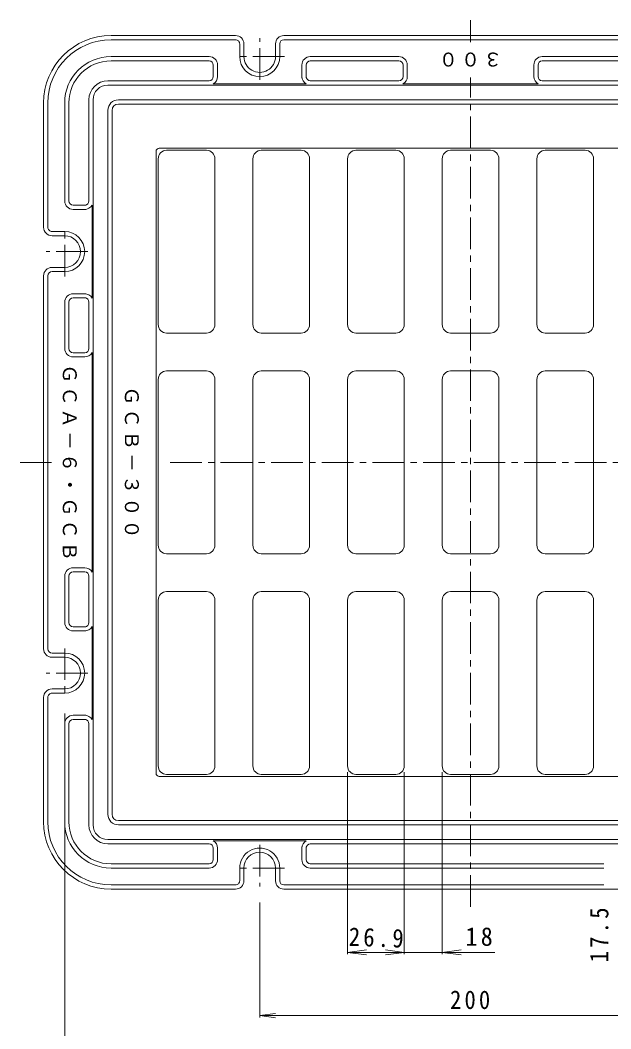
# Model space of a CAD drawing. Units: millimetres, scale not verified. Extents: x -501 to 527, y -404 to 364.
# Drawn here: x -500.5 to -220.4, y -157.1 to 321.4 of the extents above; entities that cross this region are included whole.
import ezdxf

# ---------------------------------------------------------------- set-up
doc = ezdxf.new("R2010")
doc.units = ezdxf.units.MM
doc.header["$LTSCALE"] = 3
doc.linetypes.add('CHAIN1', pattern=[8, 5, -1, 1, -1])
for name, color, linetype, lineweight in [('0-0', 3, 'Continuous', 18), ('0-1', 2, 'Continuous', 18), ('0-4', 7, 'Continuous', 18)]:
    doc.layers.add(name, color=color, linetype=linetype, lineweight=lineweight)
doc.styles.add('ＭＳ ゴシック', font='')
doc.styles.get('ＭＳ ゴシック').set_extended_font_data('MS Gothic')

msp = doc.modelspace()

# ---------------------------------------------------------------- linework, layer by layer
at = {"layer": '0-0', "linetype": 'CHAIN1'}
for p, q in [((-286.914, 311.008), (-286.914, 321.448)), ((-286.914, -99.212), (-286.914, 294.251)), ((-500.515, 111.666), (-485.674, 111.666)), ((-429.441, 111.666), (-143.692, 111.666))]:
    msp.add_line(p, q, dxfattribs=at)
at = {"layer": '0-0'}
for p, q in [((-456.914, 278.666), (-456.914, -55.334)), ((-453.914, 281.666), (-119.914, 281.666)), ((-436.064, 259.216), (-436.064, -35.884)), ((-434.564, 260.716), (-139.264, 260.716)), ((-412.164, 259.716), (-431.064, 259.716)), ((-386.164, 259.716), (-367.264, 259.716)), ((-322.364, 259.716), (-341.264, 259.716)), ((-296.364, 259.716), (-277.464, 259.716)), ((-251.464, 259.716), (-232.564, 259.716)), ((-435.064, 177.016), (-435.064, 255.716)), ((-408.164, 177.016), (-408.164, 255.716)), ((-390.164, 255.716), (-390.164, 177.016)), ((-363.264, 255.716), (-363.264, 177.016)), ((-345.264, 255.716), (-345.264, 177.016)), ((-318.364, 255.716), (-318.364, 177.016)), ((-300.364, 255.716), (-300.364, 177.016)), ((-273.464, 255.716), (-273.464, 177.016)), ((-255.464, 255.716), (-255.464, 177.016)), ((-228.564, 255.716), (-228.564, 177.016)), ((-412.164, 173.016), (-431.064, 173.016)), ((-367.264, 173.016), (-386.164, 173.016)), ((-322.364, 173.016), (-341.264, 173.016)), ((-296.364, 173.016), (-277.464, 173.016)), ((-251.464, 173.016), (-232.564, 173.016)), ((-412.164, 155.016), (-431.064, 155.016)), ((-367.264, 155.016), (-386.164, 155.016)), ((-322.364, 155.016), (-341.264, 155.016)), ((-296.364, 155.016), (-277.464, 155.016)), ((-251.464, 155.016), (-232.564, 155.016)), ((-435.064, 151.016), (-435.064, 72.316)), ((-408.164, 151.016), (-408.164, 72.316)), ((-390.164, 151.016), (-390.164, 72.316)), ((-363.264, 151.016), (-363.264, 72.316)), ((-345.264, 151.016), (-345.264, 72.316)), ((-318.364, 151.016), (-318.364, 72.316)), ((-300.364, 151.016), (-300.364, 72.316)), ((-273.464, 151.016), (-273.464, 72.316)), ((-255.464, 151.016), (-255.464, 72.316)), ((-228.564, 151.016), (-228.564, 72.316)), ((-412.164, 68.316), (-431.064, 68.316)), ((-367.264, 68.316), (-386.164, 68.316)), ((-322.364, 68.316), (-341.264, 68.316)), ((-296.364, 68.316), (-277.464, 68.316)), ((-251.464, 68.316), (-232.564, 68.316)), ((-412.164, 50.316), (-431.064, 50.316)), ((-367.264, 50.316), (-386.164, 50.316)), ((-322.364, 50.316), (-341.264, 50.316)), ((-296.364, 50.316), (-277.464, 50.316)), ((-251.464, 50.316), (-232.564, 50.316)), ((-435.064, 46.316), (-435.064, -32.384)), ((-408.164, 46.316), (-408.164, -32.384)), ((-390.164, -32.384), (-390.164, 46.316)), ((-363.264, -32.384), (-363.264, 46.316)), ((-345.264, -32.384), (-345.264, 46.316)), ((-318.364, -32.384), (-318.364, 46.316)), ((-300.364, -32.384), (-300.364, 46.316)), ((-273.464, -32.384), (-273.464, 46.316)), ((-255.464, -32.384), (-255.464, 46.316)), ((-228.564, -32.384), (-228.564, 46.316)), ((-434.564, -37.384), (-139.264, -37.384)), ((-412.164, -36.384), (-431.064, -36.384)), ((-386.164, -36.384), (-367.264, -36.384)), ((-322.364, -36.384), (-341.264, -36.384)), ((-296.364, -36.384), (-277.464, -36.384)), ((-251.464, -36.384), (-232.564, -36.384)), ((-453.914, -58.334), (-119.914, -58.334))]:
    msp.add_line(p, q, dxfattribs=at)
for centre, radius, start, end in [((-453.914, 278.666), 3, 90, 180), ((-434.564, 259.216), 1.5, 90, 180), ((-431.064, 255.716), 4, 90, 180), ((-412.164, 255.716), 4, 0, 90), ((-386.164, 255.716), 4, 90, 180), ((-367.264, 255.716), 4, 0, 90), ((-341.264, 255.716), 4, 90, 180), ((-322.364, 255.716), 4, 0, 90), ((-296.364, 255.716), 4, 90, 180), ((-277.464, 255.716), 4, 0, 90), ((-251.464, 255.716), 4, 90, 180), ((-232.564, 255.716), 4, 0, 90), ((-431.064, 177.016), 4, 180, 270), ((-412.164, 177.016), 4, 270, 0), ((-386.164, 177.016), 4, 180, 270), ((-367.264, 177.016), 4, 270, 0), ((-341.264, 177.016), 4, 180, 270), ((-322.364, 177.016), 4, 270, 0), ((-296.364, 177.016), 4, 180, 270), ((-277.464, 177.016), 4, 270, 0), ((-251.464, 177.016), 4, 180, 270), ((-232.564, 177.016), 4, 270, 0), ((-431.064, 151.016), 4, 90, 180), ((-412.164, 151.016), 4, 0, 90), ((-386.164, 151.016), 4, 90, 180), ((-367.264, 151.016), 4, 0, 90), ((-341.264, 151.016), 4, 90, 180), ((-322.364, 151.016), 4, 0, 90), ((-296.364, 151.016), 4, 90, 180), ((-277.464, 151.016), 4, 0, 90), ((-251.464, 151.016), 4, 90, 180), ((-232.564, 151.016), 4, 0, 90), ((-431.064, 72.316), 4, 180, 270), ((-412.164, 72.316), 4, 270, 0), ((-386.164, 72.316), 4, 180, 270), ((-367.264, 72.316), 4, 270, 0), ((-341.264, 72.316), 4, 180, 270), ((-322.364, 72.316), 4, 270, 0), ((-296.364, 72.316), 4, 180, 270), ((-277.464, 72.316), 4, 270, 0), ((-251.464, 72.316), 4, 180, 270), ((-232.564, 72.316), 4, 270, 0), ((-431.064, 46.316), 4, 90, 180), ((-412.164, 46.316), 4, 0, 90), ((-386.164, 46.316), 4, 90, 180), ((-367.264, 46.316), 4, 0, 90), ((-341.264, 46.316), 4, 90, 180), ((-322.364, 46.316), 4, 0, 90), ((-296.364, 46.316), 4, 90, 180), ((-277.464, 46.316), 4, 0, 90), ((-251.464, 46.316), 4, 90, 180), ((-232.564, 46.316), 4, 0, 90), ((-431.064, -32.384), 4, 180, 270), ((-412.164, -32.384), 4, 270, 0), ((-386.164, -32.384), 4, 180, 270), ((-367.264, -32.384), 4, 270, 0), ((-341.264, -32.384), 4, 180, 270), ((-322.364, -32.384), 4, 270, 0), ((-296.364, -32.384), 4, 180, 270), ((-277.464, -32.384), 4, 270, 0), ((-251.464, -32.384), 4, 180, 270), ((-232.564, -32.384), 4, 270, 0), ((-434.564, -35.884), 1.5, 180, 270), ((-453.914, -55.334), 3, 180, 270)]:
    msp.add_arc(centre, radius, start, end, dxfattribs=at)
at = {"layer": '0-1'}
for p, q in [((-398.414, 314.166), (-457.414, 314.166)), ((-398.414, 312.166), (-457.414, 312.166)), ((-198.414, 314.166), (-375.414, 314.166)), ((-198.414, 312.166), (-375.414, 312.166)), ((-396.414, 310.166), (-396.414, 304.166)), ((-394.414, 304.166), (-394.414, 310.166)), ((-379.414, 304.166), (-379.414, 310.166)), ((-377.414, 310.166), (-377.414, 304.166)), ((-410.914, 304.166), (-457.414, 304.166)), ((-457.414, 302.166), (-410.914, 302.166)), ((-320.914, 304.166), (-362.914, 304.166)), ((-362.914, 302.166), (-320.914, 302.166)), ((-210.914, 304.166), (-252.914, 304.166)), ((-252.914, 302.166), (-210.914, 302.166)), ((-408.914, 294.666), (-408.914, 300.166)), ((-406.914, 300.166), (-406.914, 294.666)), ((-366.914, 300.166), (-366.914, 294.166)), ((-364.914, 294.166), (-364.914, 300.166)), ((-318.914, 294.666), (-318.914, 300.166)), ((-316.914, 294.666), (-316.914, 300.166)), ((-256.914, 294.666), (-256.914, 300.166)), ((-254.914, 294.666), (-254.914, 300.166)), ((-410.914, 292.666), (-458.914, 292.666)), ((-320.914, 292.666), (-362.914, 292.666)), ((-210.914, 292.666), (-252.914, 292.666)), ((-458.914, 290.666), (-114.914, 290.666)), ((-408.978, 291.166), (-364.851, 291.166)), ((-318.978, 291.166), (-254.85, 291.166)), ((-467.914, 235.666), (-467.914, 283.666)), ((-465.914, 283.666), (-465.915, 111.666)), ((-119.914, 283.666), (-453.914, 283.666)), ((-489.414, 223.166), (-489.414, 282.166)), ((-487.414, 223.166), (-487.414, 282.166)), ((-479.414, 235.666), (-479.414, 282.166)), ((-477.414, 282.166), (-477.414, 235.666)), ((-458.914, 278.666), (-458.914, -55.334)), ((-469.414, 233.666), (-475.414, 233.666)), ((-475.414, 231.666), (-469.414, 231.666)), ((-466.414, 233.73), (-466.414, 189.603)), ((-485.414, 221.166), (-479.414, 221.166)), ((-479.414, 219.166), (-485.414, 219.166)), ((-479.414, 204.166), (-485.414, 204.166)), ((-485.414, 202.166), (-479.414, 202.166)), ((-489.415, 111.666), (-489.414, 200.166)), ((-487.415, 111.666), (-487.414, 200.166)), ((-475.414, 191.666), (-469.414, 191.666)), ((-479.414, 165.666), (-479.414, 187.666)), ((-477.414, 187.666), (-477.414, 165.666)), ((-469.414, 189.666), (-475.414, 189.666)), ((-467.914, 187.666), (-467.914, 165.666)), ((-469.914, 163.666), (-475.414, 163.666)), ((-466.414, 59.602), (-466.414, 163.73)), ((-469.914, 161.666), (-475.414, 161.666)), ((-489.415, 111.666), (-489.414, 23.166)), ((-487.415, 111.666), (-487.414, 23.166)), ((-465.914, -60.334), (-465.915, 111.666)), ((-479.414, 57.666), (-479.414, 35.666)), ((-477.414, 35.666), (-477.414, 57.666)), ((-469.914, 61.666), (-475.414, 61.666)), ((-469.914, 59.666), (-475.414, 59.666)), ((-467.914, 35.666), (-467.914, 57.666)), ((-469.414, 33.666), (-475.414, 33.666)), ((-466.414, -10.397), (-466.414, 33.73)), ((-475.414, 31.666), (-469.414, 31.666)), ((-485.414, 21.166), (-479.414, 21.166)), ((-479.414, 19.166), (-485.414, 19.166)), ((-489.414, 0.166), (-489.414, -58.834)), ((-487.414, 0.166), (-487.414, -58.834)), ((-479.414, 4.166), (-485.414, 4.166)), ((-485.414, 2.166), (-479.414, 2.166)), ((-475.414, -8.334), (-469.414, -8.334)), ((-479.414, -12.334), (-479.414, -58.834)), ((-477.414, -58.834), (-477.414, -12.334)), ((-469.414, -10.334), (-475.414, -10.334)), ((-467.914, -12.334), (-467.914, -60.334)), ((-119.914, -60.334), (-453.914, -60.334)), ((-458.914, -67.334), (-114.914, -67.334)), ((-410.914, -69.334), (-458.914, -69.334)), ((-408.978, -67.834), (-364.851, -67.834)), ((-408.914, -71.334), (-408.914, -76.834)), ((-406.914, -76.834), (-406.914, -71.334)), ((-366.914, -76.834), (-366.914, -70.834)), ((-364.914, -70.834), (-364.914, -76.834)), ((-210.914, -69.334), (-362.914, -69.334)), ((-457.414, -78.834), (-410.914, -78.834)), ((-410.914, -80.834), (-457.414, -80.834)), ((-396.414, -86.834), (-396.414, -80.834)), ((-394.414, -80.834), (-394.414, -86.834)), ((-379.414, -80.834), (-379.414, -86.834)), ((-377.414, -86.834), (-377.414, -80.834)), ((-362.914, -78.834), (-223.791, -78.834)), ((-223.791, -80.834), (-362.914, -80.834)), ((-398.414, -88.834), (-457.414, -88.834)), ((-398.414, -90.834), (-457.414, -90.834)), ((-223.791, -88.834), (-375.414, -88.834)), ((-198.414, -90.834), (-375.414, -90.834))]:
    msp.add_line(p, q, dxfattribs=at)
at = {"layer": '0-1', "linetype": 'CHAIN1'}
for p, q in [((-386.914, 293.191), (-386.914, 312.925)), ((-375.161, 304.166), (-398.656, 304.166)), ((-479.414, 199.913), (-479.414, 223.408)), ((-468.44, 211.666), (-488.174, 211.666)), ((-479.414, 23.419), (-479.414, -0.076)), ((-468.44, 11.666), (-488.174, 11.666)), ((-386.914, -69.859), (-386.914, -89.593)), ((-375.161, -80.834), (-398.656, -80.834))]:
    msp.add_line(p, q, dxfattribs=at)
at = {"layer": '0-1'}
for centre, radius, start, end in [((-457.414, 282.166), 32, 90, 179.99991), ((-457.414, 282.166), 30, 90, 179.99989), ((-398.414, 310.166), 4, 0, 90), ((-398.414, 310.166), 2, 359.99976, 90), ((-375.414, 310.166), 4, 90, 180), ((-375.414, 310.166), 2, 90, 179.99976), ((-457.414, 282.166), 22, 90, 179.99986), ((-457.414, 282.166), 20, 90, 179.99988), ((-410.914, 300.166), 4, 0, 90), ((-410.914, 300.166), 2, 0, 90), ((-386.914, 304.166), 9.5, 179.99968, 359.99968), ((-386.914, 304.166), 7.5, 179.99966, 359.99966), ((-362.914, 300.166), 4, 90, 180), ((-362.914, 300.166), 2, 90, 180), ((-320.914, 300.166), 4, 0, 90), ((-320.914, 300.166), 2, 0, 90), ((-252.914, 300.166), 4, 90, 180), ((-252.914, 300.166), 2, 90, 180), ((-458.914, 283.666), 9, 90, 179.99994), ((-410.914, 294.666), 2, 270, 359.99976), ((-410.914, 294.666), 4, 298.95522, 0), ((-362.914, 294.666), 4, 180, 241.04478), ((-362.914, 294.666), 2, 180, 270), ((-320.914, 294.666), 2, 270, 0), ((-320.914, 294.666), 4, 298.95004, 0), ((-252.914, 294.666), 4, 180, 241.04996), ((-252.914, 294.666), 2, 180, 270), ((-458.914, 283.666), 7, 90, 179.99986), ((-453.914, 278.666), 5, 90, 180), ((-475.414, 235.666), 4, 180, 270), ((-475.414, 235.666), 2, 180, 270), ((-469.914, 235.666), 2, 270, 0), ((-469.914, 235.666), 4, 270, 331.04478), ((-485.414, 223.166), 4, 180, 270), ((-485.414, 223.166), 2, 180, 270.00024), ((-479.414, 211.666), 9.5, 270.00011, 90.00011), ((-479.414, 211.666), 7.5, 270.00006, 90.00006), ((-485.414, 200.166), 4, 90, 180), ((-485.414, 200.166), 2, 90.00024, 180), ((-475.414, 187.666), 4, 90, 180), ((-469.914, 187.666), 4, 28.95522, 90), ((-475.414, 187.666), 2, 90, 180), ((-469.914, 187.666), 2, 0, 90), ((-475.414, 165.666), 4, 180, 270), ((-475.414, 165.666), 2, 180, 270), ((-469.914, 165.666), 2, 270, 0), ((-469.914, 165.666), 4, 270, 331.04996), ((-475.414, 57.666), 4, 90, 180), ((-475.414, 57.666), 2, 90, 180), ((-469.914, 57.666), 4, 28.95004, 90), ((-469.914, 57.666), 2, 0, 90), ((-475.414, 35.666), 4, 180, 270), ((-475.414, 35.666), 2, 180, 270), ((-469.914, 35.666), 2, 270, 0), ((-469.914, 35.666), 4, 270, 331.04478), ((-485.414, 23.166), 4, 180, 270), ((-485.414, 23.166), 2, 180, 269.99976), ((-479.414, 11.666), 9.5, 269.99989, 89.99989), ((-479.414, 11.666), 7.5, 269.99994, 89.99994), ((-485.414, 0.166), 4, 90, 180), ((-485.414, 0.166), 2, 89.99976, 180), ((-475.414, -12.334), 4, 90, 180), ((-469.914, -12.334), 4, 28.95522, 90), ((-475.414, -12.334), 2, 90, 180), ((-469.914, -12.334), 2, 0, 90), ((-453.914, -55.334), 5, 180, 270), ((-457.414, -58.834), 32, 180.00009, 270), ((-457.414, -58.834), 30, 180.00011, 270), ((-457.414, -58.834), 22, 180.00014, 270), ((-457.414, -58.834), 20, 180.00012, 270), ((-458.914, -60.334), 9, 180.00006, 270), ((-458.914, -60.334), 7, 180.00014, 270), ((-410.914, -71.334), 2, 0.00024, 90), ((-410.914, -71.334), 4, 0.00012, 61.04491), ((-386.914, -80.834), 9.5, 0.00021, 180.00021), ((-362.914, -71.334), 4, 118.95534, 180.00012), ((-362.914, -71.334), 2, 90, 180), ((-386.914, -80.834), 7.5, 0.0002, 180.0002), ((-410.914, -76.834), 2, 270, 0), ((-410.914, -76.834), 4, 270.00012, 0.00012), ((-362.914, -76.834), 4, 180.00012, 270.00012), ((-362.914, -76.834), 2, 180, 270), ((-398.414, -86.834), 2, 270, 0.00024), ((-398.414, -86.834), 4, 270.00012, 0.00012), ((-375.414, -86.834), 4, 180.00012, 270.00012), ((-375.414, -86.834), 2, 180.00024, 270)]:
    msp.add_arc(centre, radius, start, end, dxfattribs=at)
at = {"layer": '0-4'}
for p, q in [((-479.414, -7.576), (-479.414, -181.734)), ((-345.264, -35.384), (-345.264, -121.734)), ((-318.364, -35.384), (-318.364, -121.734)), ((-300.364, -35.384), (-300.364, -121.734)), ((-386.914, -97.093), (-386.914, -151.734)), ((-345.264, -120.834), (-336.341, -119.659)), ((-345.264, -120.834), (-275.472, -120.834)), ((-345.264, -120.834), (-336.341, -122.009)), ((-318.364, -120.834), (-327.287, -119.659)), ((-318.364, -120.834), (-327.287, -122.009)), ((-300.364, -120.834), (-291.441, -119.659)), ((-300.364, -120.834), (-291.441, -122.009)), ((-386.914, -150.834), (-379.478, -149.855)), ((-386.914, -150.834), (-186.914, -150.834)), ((-386.914, -150.834), (-379.478, -151.813))]:
    msp.add_line(p, q, dxfattribs=at)

# ---------------------------------------------------------------- texts
at = {"layer": '0-0', "color": 7, "insert": (-450.989, 147.666), "char_height": 6.598, "attachment_point": 7, "rotation": 270, "style": 'ＭＳ ゴシック'}
msp.add_mtext('\\T1.17;ＧＣＢ－３００', dxfattribs=at)
at = {"layer": '0-1', "color": 7, "char_height": 6.598, "attachment_point": 7, "style": 'ＭＳ ゴシック'}
for s, insert, rotation in [('\\T1.17;３００', (-271.914, 306.189), 180), ('\\T1.17;ＧＣＡ－６・ＧＣＢ', (-480.419, 158.166), 270)]:
    msp.add_mtext(s, dxfattribs=dict(at, insert=insert, rotation=rotation))
at = {"layer": '0-4', "color": 2, "char_height": 8.798, "attachment_point": 7, "style": 'ＭＳ ゴシック'}
for s, insert, rotation in [('\\T1.28;\\W0.9;17.5', (-221.414, -125.591), 90), ('\\T1.28;\\W0.9;26.9', (-344.831, -117.847), 358.084)]:
    msp.add_mtext(s, dxfattribs=dict(at, insert=insert, rotation=rotation))
for s, insert in [('\\T1.27;\\W0.95;18', (-289.313, -117.847)), ('\\T1.27;\\W0.9;200', (-296.664, -147.834))]:
    msp.add_mtext(s, dxfattribs=dict(at, insert=insert))

doc.saveas('drawing.dxf')
